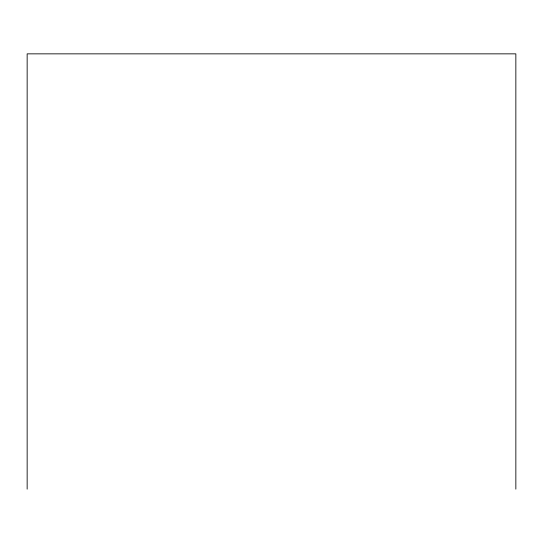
<?xml version="1.0" encoding="UTF-8"?>
<svg xmlns="http://www.w3.org/2000/svg" width="543" height="543" viewBox="0 0 543 543"><rect width="100%" height="100%" fill="white"/><g stroke="black" fill="none" stroke-linecap="round" stroke-linejoin="round"><path stroke-width="0.81" d="M515.85 489.148L515.85 53.852L27.15 53.852L27.15 489.148"/></g></svg>
